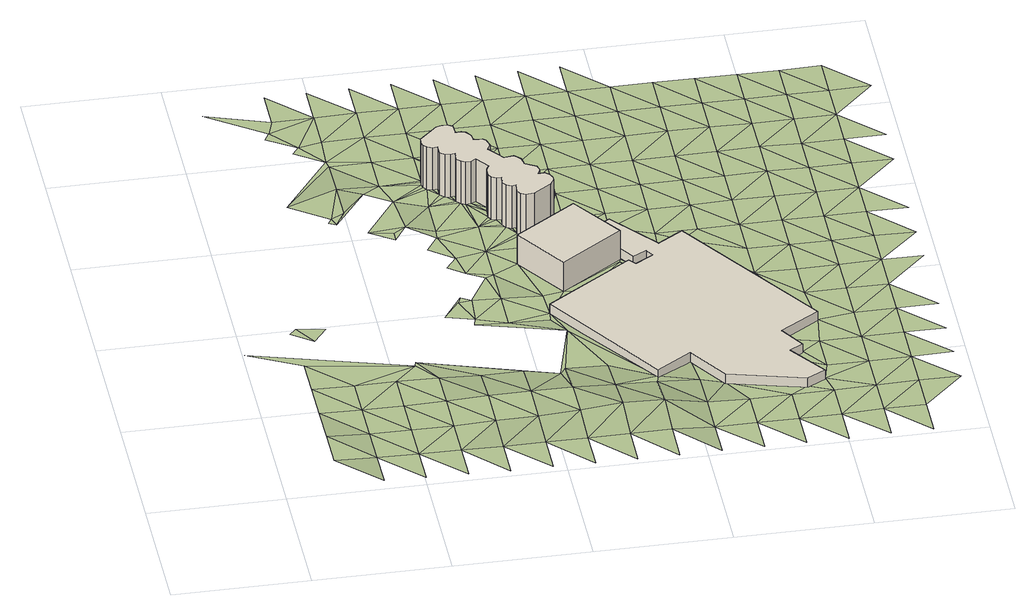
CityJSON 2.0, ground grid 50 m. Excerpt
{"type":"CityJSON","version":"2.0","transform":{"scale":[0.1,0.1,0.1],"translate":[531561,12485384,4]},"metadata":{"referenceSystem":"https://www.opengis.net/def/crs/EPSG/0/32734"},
"CityObjects":{
"building1":{"type":"Building","attributes":{"building":"silo","building:levels":6,"building_height":18.1,"plus_code":"4FRW3FC9+846","ground_height":3.61,"roof_height":21.71},"geometry":[{"type":"Solid","lod":"1","boundaries":[[[[0,1,2,3]],[[1,4,5,2]],[[4,6,7,5]],[[6,8,9,7]],[[8,10,11,9]],[[10,12,13,11]],[[12,14,15,13]],[[14,16,17,15]],[[16,18,19,17]],[[18,20,21,19]],[[20,22,23,21]],[[22,24,25,23]],[[24,26,27,25]],[[26,28,29,27]],[[28,30,31,29]],[[30,32,33,31]],[[32,34,35,33]],[[34,36,37,35]],[[36,38,39,37]],[[38,40,41,39]],[[40,42,43,41]],[[42,44,45,43]],[[44,46,47,45]],[[46,48,49,47]],[[48,50,51,49]],[[50,52,53,51]],[[52,54,55,53]],[[54,56,57,55]],[[56,58,59,57]],[[58,60,61,59]],[[60,62,63,61]],[[62,64,65,63]],[[64,66,67,65]],[[66,68,69,67]],[[68,70,71,69]],[[70,72,73,71]],[[72,74,75,73]],[[74,76,77,75]],[[76,78,79,77]],[[78,80,81,79]],[[80,82,83,81]],[[82,84,85,83]],[[84,86,87,85]],[[86,88,89,87]],[[88,90,91,89]],[[90,92,93,91]],[[92,94,95,93]],[[94,96,97,95]],[[96,98,99,97]],[[98,100,101,99]],[[100,102,103,101]],[[102,104,105,103]],[[104,106,107,105]],[[106,108,109,107]],[[108,110,111,109]],[[110,0,3,111]],[[3,2,5,7,9,11,13,15,17,19,21,23,25,27,29,31,33,35,37,39,41,43,45,47,49,51,53,55,57,59,61,63,65,67,69,71,73,75,77,79,81,83,85,87,89,91,93,95,97,99,101,103,105,107,109,111]],[[110,108,106,104,102,100,98,96,94,92,90,88,86,84,82,80,78,76,74,72,70,68,66,64,62,60,58,56,54,52,50,48,46,44,42,40,38,36,34,32,30,28,26,24,22,20,18,16,14,12,10,8,6,4,1,0]]]]}]},
"building2":{"type":"Building","attributes":{"building":"industrial","building:levels":4,"building_height":12.5,"plus_code":"4FRW3FC9+558","ground_height":3.62,"roof_height":16.12},"geometry":[{"type":"Solid","lod":"1","boundaries":[[[[112,113,114,115]],[[113,116,117,114]],[[116,118,119,117]],[[118,112,115,119]],[[115,114,117,119]],[[118,116,113,112]]]]}]},
"building3":{"type":"Building","attributes":{"building":"industrial","building:levels":1,"building_height":4.1,"plus_code":"4FRW3FC9+287","ground_height":3.67,"roof_height":7.77},"geometry":[{"type":"Solid","lod":"1","boundaries":[[[[120,121,122,123]],[[121,124,125,122]],[[124,126,127,125]],[[126,128,129,127]],[[128,130,131,129]],[[130,132,133,131]],[[132,134,135,133]],[[134,136,137,135]],[[136,138,139,137]],[[138,140,141,139]],[[140,142,143,141]],[[142,144,145,143]],[[144,146,147,145]],[[146,148,149,147]],[[148,150,151,149]],[[150,152,153,151]],[[152,154,155,153]],[[154,156,157,155]],[[156,158,159,157]],[[158,160,161,159]],[[160,120,123,161]],[[123,122,125,127,129,131,133,135,137,139,141,143,145,147,149,151,153,155,157,159,161]],[[160,158,156,154,152,150,148,146,144,142,140,138,136,134,132,130,128,126,124,121,120]]]]}]},
"terrain1":{"type":"TINRelief","geometry":[{"type":"CompositeSurface","lod":"1","boundaries":[[[162,163,164]],[[165,164,163]],[[166,162,167]],[[164,167,162]],[[168,166,169]],[[167,169,166]],[[168,170,171]],[[167,164,172]],[[169,170,168]],[[173,172,164]],[[174,171,175]],[[176,177,178]],[[179,169,167]],[[179,167,172]],[[176,180,177]],[[170,169,181]],[[169,179,182]],[[175,171,170]],[[169,182,181]],[[179,172,183]],[[184,185,172]],[[182,179,183]],[[183,172,185]],[[170,181,175]],[[186,181,182]],[[186,182,183]],[[187,181,186]],[[187,175,181]],[[188,183,185]],[[189,190,185]],[[191,175,187]],[[183,188,186]],[[190,188,185]],[[187,186,192]],[[187,193,191]],[[186,188,192]],[[192,193,187]],[[188,190,194]],[[195,196,190]],[[197,198,199]],[[200,199,201]],[[202,203,204]],[[192,188,194]],[[198,205,199]],[[194,190,196]],[[193,206,191]],[[201,207,200]],[[199,205,201]],[[208,209,204]],[[210,200,207]],[[193,192,211]],[[212,205,198]],[[194,211,192]],[[210,209,213]],[[205,212,201]],[[214,191,206]],[[202,204,215]],[[211,206,193]],[[204,209,215]],[[216,217,218]],[[219,194,196]],[[220,221,196]],[[222,209,210]],[[223,224,225]],[[202,215,226]],[[218,227,216]],[[225,224,228]],[[201,229,207]],[[194,219,211]],[[219,196,221]],[[215,209,222]],[[227,218,217]],[[201,212,229]],[[230,216,227]],[[231,224,223]],[[210,207,232]],[[224,231,228]],[[233,234,223]],[[206,211,214]],[[222,210,235]],[[229,212,230]],[[207,229,232]],[[211,219,236]],[[231,223,237]],[[211,236,214]],[[232,235,210]],[[234,237,223]],[[238,215,222]],[[239,240,227]],[[241,239,242]],[[230,227,243]],[[241,244,245]],[[219,221,246]],[[247,248,221]],[[227,240,243]],[[231,237,249]],[[230,250,229]],[[215,238,251]],[[234,233,252]],[[238,222,235]],[[219,246,236]],[[236,253,214]],[[229,254,232]],[[246,221,248]],[[245,249,255]],[[241,245,256]],[[239,241,256]],[[230,243,257]],[[255,249,237]],[[250,230,258]],[[229,250,259]],[[257,258,230]],[[234,260,237]],[[254,229,259]],[[239,261,240]],[[255,256,245]],[[235,232,262]],[[253,236,263]],[[214,253,252]],[[264,243,240]],[[246,263,236]],[[254,262,232]],[[260,234,265]],[[234,252,265]],[[256,261,239]],[[237,266,255]],[[243,267,257]],[[259,250,254]],[[267,243,268]],[[264,240,261]],[[269,257,267]],[[260,266,237]],[[268,243,270]],[[238,235,271]],[[256,255,118]],[[272,235,262]],[[263,273,253]],[[274,269,267]],[[273,252,253]],[[243,264,270]],[[275,246,248]],[[276,277,248]],[[255,266,118]],[[265,252,260]],[[254,278,262]],[[238,271,279]],[[270,280,268]],[[272,271,235]],[[280,270,281]],[[246,275,263]],[[275,248,277]],[[264,261,282]],[[283,261,256]],[[262,278,284]],[[285,256,118]],[[261,286,282]],[[287,266,260]],[[286,261,288]],[[287,118,266]],[[252,289,260]],[[282,290,291]],[[288,261,292]],[[293,272,262]],[[256,294,283]],[[290,282,286]],[[292,261,295]],[[263,289,273]],[[262,284,293]],[[256,285,54]],[[283,295,261]],[[256,54,294]],[[289,252,273]],[[296,297,291]],[[291,290,296]],[[263,275,298]],[[287,260,299]],[[300,301,302]],[[303,293,284]],[[295,304,292]],[[289,263,298]],[[300,305,301]],[[293,303,301]],[[306,283,294]],[[305,293,301]],[[307,271,272]],[[275,277,308]],[[294,309,306]],[[310,272,293]],[[285,56,54]],[[311,312,313]],[[314,308,277]],[[56,285,58]],[[271,307,315]],[[118,316,285]],[[307,272,310]],[[317,318,319]],[[320,298,275]],[[305,313,321]],[[313,312,321]],[[318,317,322]],[[323,299,260]],[[308,320,275]],[[293,305,324]],[[312,325,321]],[[321,325,318]],[[58,285,316]],[[326,289,298]],[[321,318,322]],[[324,310,293]],[[327,287,299]],[[321,324,305]],[[320,326,298]],[[328,329,330]],[[58,316,331]],[[332,333,334]],[[333,335,334]],[[326,336,289]],[[337,322,338]],[[338,328,337]],[[307,310,339]],[[340,310,324]],[[148,341,331]],[[330,337,328]],[[287,327,342]],[[320,308,343]],[[341,344,345]],[[322,346,321]],[[347,345,344]],[[330,335,337]],[[148,331,316]],[[335,333,337]],[[348,349,308]],[[347,337,333]],[[148,344,341]],[[307,339,350]],[[339,310,340]],[[326,320,351]],[[323,327,299]],[[344,337,347]],[[308,349,343]],[[337,346,322]],[[336,326,351]],[[148,352,344]],[[324,321,353]],[[316,342,148]],[[320,343,351]],[[340,324,353]],[[321,346,353]],[[148,342,354]],[[344,355,337]],[[355,344,352]],[[342,327,354]],[[323,354,327]],[[323,356,354]],[[352,357,358]],[[358,355,352]],[[359,339,340]],[[337,360,346]],[[354,356,361]],[[353,362,340]],[[343,349,363]],[[351,343,363]],[[360,337,355]],[[364,365,349]],[[366,354,361]],[[339,359,367]],[[359,340,362]],[[346,368,353]],[[349,365,363]],[[360,368,346]],[[358,369,355]],[[358,370,371]],[[362,353,372]],[[351,363,373]],[[360,355,369]],[[353,368,372]],[[369,358,371]],[[362,374,359]],[[375,368,360]],[[374,362,372]],[[371,370,376]],[[365,377,363]],[[375,360,369]],[[378,379,365]],[[359,380,381]],[[380,359,374]],[[365,379,377]],[[377,373,363]],[[372,368,382]],[[368,375,383]],[[376,384,371]],[[385,369,371]],[[372,382,374]],[[368,383,382]],[[369,385,375]],[[373,377,386]],[[371,384,385]],[[387,388,389]],[[386,387,389]],[[380,374,390]],[[375,391,383]],[[384,376,392]],[[388,393,394]],[[374,382,390]],[[377,379,395]],[[375,385,391]],[[396,397,379]],[[392,376,398]],[[388,387,393]],[[399,380,400]],[[395,386,377]],[[376,401,398]],[[390,400,380]],[[379,397,395]],[[393,401,394]],[[383,402,382]],[[384,403,385]],[[387,386,404]],[[391,405,383]],[[392,403,384]],[[382,402,390]],[[393,387,404]],[[383,405,402]],[[395,404,386]],[[385,406,391]],[[401,407,398]],[[403,406,385]],[[400,390,408]],[[392,398,409]],[[410,401,393]],[[407,411,398]],[[405,391,412]],[[408,390,402]],[[404,410,393]],[[403,392,409]],[[395,397,413]],[[406,412,391]],[[398,411,409]],[[414,415,397]],[[401,416,407]],[[417,400,408]],[[397,415,413]],[[410,416,401]],[[402,405,418]],[[404,395,419]],[[412,420,405]],[[406,403,421]],[[409,422,403]],[[402,418,408]],[[423,411,407]],[[410,404,419]],[[405,420,418]],[[416,424,407]],[[395,413,419]],[[403,422,421]],[[412,406,425]],[[411,423,409]],[[423,407,424]],[[408,426,417]],[[420,412,425]],[[410,427,416]],[[408,418,426]],[[406,421,425]],[[419,428,410]],[[429,422,409]],[[413,415,430]],[[409,423,429]],[[410,428,427]],[[424,416,431]],[[413,430,419]],[[426,432,417]],[[418,420,433]],[[425,434,420]],[[421,422,435]],[[429,436,422]],[[416,427,431]],[[418,433,426]],[[423,424,437]],[[438,428,419]],[[420,434,433]],[[421,435,425]],[[422,436,435]],[[437,429,423]],[[437,424,431]],[[432,426,439]],[[427,428,440]],[[441,434,425]],[[433,439,426]],[[442,436,429]],[[425,435,441]],[[427,443,431]],[[442,429,437]],[[439,444,432]],[[433,434,445]],[[441,446,434]],[[435,436,447]],[[436,442,448]],[[433,445,439]],[[449,437,431]],[[434,446,445]],[[447,441,435]],[[436,448,447]],[[444,439,450]],[[442,437,451]],[[452,446,441]],[[439,445,450]],[[451,448,442]],[[452,441,447]],[[450,453,444]],[[454,445,446]],[[447,448,455]],[[446,452,456]],[[445,454,450]],[[446,456,454]],[[452,447,457]],[[453,450,458]],[[457,456,452]],[[454,458,450]],[[454,456,459]],[[458,460,453]],[[458,454,461]],[[460,458,461]]]}]}
},
"vertices":[
[864,1874,4],[799,1812,4],[799,1812,185],[864,1874,185],[797,1787,4],[797,1787,185],[801,1771,4],[801,1771,185],[811,1758,4],[811,1758,185],[831,1751,4],[831,1751,185],[849,1754,4],[849,1754,185],[850,1716,4],[850,1716,185],[864,1703,4],[864,1703,185],[883,1700,4],[883,1700,185],[901,1702,4],[901,1702,185],[900,1667,4],[900,1667,185],[912,1654,4],[912,1654,185],[927,1646,4],[927,1646,185],[949,1647,4],[949,1647,185],[967,1657,4],[967,1657,185],[1004,1608,4],[1004,1608,185],[995,1593,4],[995,1593,185],[993,1556,4],[993,1556,185],[1001,1541,4],[1001,1541,185],[1017,1533,4],[1017,1533,185],[1036,1532,4],[1036,1532,185],[1033,1499,4],[1033,1499,185],[1044,1483,4],[1044,1483,185],[1062,1475,4],[1062,1475,185],[1079,1478,4],[1079,1478,185],[1076,1440,4],[1076,1440,185],[1086,1425,4],[1086,1425,185],[1101,1417,4],[1101,1417,185],[1134,1419,4],[1134,1419,185],[1198,1462,4],[1198,1462,185],[1214,1486,4],[1214,1486,185],[1213,1505,4],[1213,1505,185],[1206,1521,4],[1206,1521,185],[1190,1535,4],[1190,1535,185],[1167,1533,4],[1167,1533,185],[1174,1547,4],[1174,1547,185],[1175,1560,4],[1175,1560,185],[1170,1578,4],[1170,1578,185],[1129,1602,4],[1129,1602,185],[1123,1632,4],[1123,1632,185],[1113,1644,4],[1113,1644,185],[1102,1655,4],[1102,1655,185],[1065,1651,4],[1065,1651,185],[1019,1709,4],[1019,1709,185],[1031,1732,4],[1031,1732,185],[1022,1765,4],[1022,1765,185],[1012,1773,4],[1012,1773,185],[979,1776,4],[979,1776,185],[977,1801,4],[977,1801,185],[960,1824,4],[960,1824,185],[945,1830,4],[945,1830,185],[925,1829,4],[925,1829,185],[922,1868,4],[922,1868,185],[906,1879,4],[906,1879,185],[885,1880,4],[885,1880,185],
[1175,1066,4],[1402,1221,4],[1402,1221,129],[1175,1066,129],[1270,1412,4],[1270,1412,129],[1043,1258,4],[1043,1258,129],
[1407,483,5],[1535,568,5],[1535,568,46],[1407,483,46],[1632,418,5],[1632,418,46],[1913,342,5],[1913,342,46],[1982,379,5],[1982,379,46],[1881,519,5],[1881,519,46],[1931,549,5],[1931,549,46],[1873,641,5],[1873,641,46],[2017,734,5],[2017,734,46],[1635,1298,5],[1635,1298,46],[1542,1238,5],[1542,1238,46],[1397,1413,5],[1397,1413,46],[1363,1389,5],[1363,1389,46],[1316,1452,5],[1316,1452,46],[1275,1425,5],[1275,1425,46],[1441,1173,5],[1441,1173,46],[1492,1203,5],[1492,1203,46],[1509,1172,5],[1509,1172,46],[1442,1130,5],[1442,1130,46],[1421,1157,5],[1421,1157,46],[1102,941,5],[1102,941,46],
[197,302,36],[197,152,38],[347,152,32],[347,2,37],[197,452,30],[347,302,29],[197,602,28],[347,452,27],[347,602,25],[197,752,25],[497,152,28],[497,2,32],[1,845,28],[579,687,23],[258,892,25],[206,973,25],[182,948,25],[497,302,26],[309,959,23],[497,602,25],[497,452,26],[647,302,26],[647,2,28],[647,152,27],[647,452,28],[647,602,23],[797,302,31],[797,2,24],[797,152,23],[584,707,23],[797,452,33],[797,602,15],[948,302,31],[948,2,24],[948,152,23],[435,1602,14],[461,1586,14],[448,1624,14],[308,1715,18],[497,1802,13],[347,2252,4],[115,2324,9],[325,2185,4],[497,1652,14],[948,602,15],[497,1952,5],[307,2153,4],[412,2084,4],[491,1981,4],[948,452,33],[586,1764,6],[389,2051,4],[1076,575,6],[497,2252,4],[561,1519,14],[648,1462,15],[647,1502,15],[1098,302,39],[1098,2,21],[1098,152,22],[497,2102,4],[838,942,12],[797,1052,11],[736,973,12],[347,2402,5],[694,1531,15],[809,1081,11],[647,1802,6],[680,1696,9],[846,1058,11],[647,1952,5],[830,909,12],[948,902,12],[647,2102,7],[1098,452,33],[948,1052,11],[647,2252,7],[793,1460,5],[797,1502,5],[837,1328,5],[749,1394,5],[797,1652,5],[797,1273,7],[855,1229,7],[1248,302,52],[1248,2,18],[1248,152,24],[919,1190,7],[797,1787,5],[497,2402,5],[1144,829,6],[1098,602,6],[799,1812,5],[948,1202,7],[948,1352,5],[811,1758,5],[801,1771,5],[797,1802,5],[1102,941,6],[948,1502,5],[797,1952,5],[1248,452,25],[912,1654,5],[1098,902,6],[1098,1052,5],[850,1716,5],[864,1703,5],[831,1751,5],[900,1667,5],[797,2252,7],[797,2102,7],[1248,602,2],[849,1754,5],[1398,302,47],[1398,2,18],[1398,152,23],[864,1874,5],[647,2402,6],[883,1700,5],[901,1702,5],[927,1646,5],[1044,1483,5],[885,1880,7],[1098,1352,4],[993,1556,5],[1175,1066,5],[1001,1541,5],[1407,483,19],[995,1593,5],[949,1647,5],[1017,1533,5],[948,1952,7],[1076,1440,5],[1033,1499,5],[1004,1608,5],[967,1657,5],[1398,452,19],[1248,1052,5],[945,1830,5],[922,1868,5],[925,1829,5],[906,1879,7],[1036,1532,5],[960,1824,5],[1062,1475,5],[948,2252,7],[1548,152,15],[1079,1478,5],[948,2102,7],[979,1776,5],[1012,1773,5],[977,1801,5],[1548,2,17],[797,2402,6],[1270,1412,5],[1065,1651,5],[1031,1732,5],[1019,1709,5],[1548,302,17],[1098,1802,5],[1102,1655,5],[1421,1157,7],[1098,1952,8],[1022,1765,5],[1548,452,9],[1398,1202,7],[1123,1632,5],[1129,1602,5],[1170,1578,5],[1198,1462,6],[1167,1533,5],[1190,1535,6],[1174,1547,6],[1175,1560,6],[1535,568,8],[1248,1652,6],[1113,1644,5],[1098,2252,6],[1098,2102,6],[1214,1486,6],[1402,1221,7],[1699,302,11],[1248,1502,6],[1213,1505,6],[1248,1802,7],[1206,1521,6],[1699,2,16],[1699,152,14],[948,2402,7],[1632,418,8],[1316,1452,6],[1248,1952,7],[1441,1173,7],[1398,1502,6],[1442,1130,7],[1363,1389,6],[1397,1413,6],[1248,2252,7],[1398,1652,7],[1509,1172,9],[1248,2102,7],[1849,302,12],[1849,2,14],[1849,152,13],[1492,1203,9],[1098,2402,6],[1398,1802,7],[1548,1502,6],[1542,1238,9],[1548,1352,6],[1398,1952,7],[1913,342,12],[1398,2102,6],[1548,1652,8],[1635,1298,7],[1999,302,13],[1999,2,14],[1999,152,13],[1398,2252,6],[1248,2402,6],[1548,1952,7],[1548,1802,7],[1699,1352,7],[1699,1502,7],[1982,379,13],[1999,452,14],[1931,549,13],[1881,519,12],[1548,2102,7],[1699,1652,8],[1849,1202,9],[1999,602,13],[1873,641,10],[2149,302,15],[2149,2,18],[2149,152,18],[1849,1052,12],[1398,2402,7],[1548,2252,7],[2017,734,12],[1699,1952,9],[1849,1352,8],[2149,452,14],[1699,1802,7],[1849,1502,8],[1999,902,12],[1699,2102,8],[1999,1202,9],[2149,602,13],[1999,1052,9],[1849,1652,8],[2299,302,18],[2299,2,18],[2299,152,18],[2149,752,12],[1699,2252,8],[1849,1952,8],[2299,452,15],[1849,1802,8],[1999,1502,8],[1999,1352,8],[2149,1052,9],[2149,902,12],[1999,1652,9],[1849,2102,7],[2299,752,13],[2299,602,14],[2149,1202,8],[2450,302,17],[2299,902,12],[1849,2252,7],[1999,1952,5],[1999,1802,10],[2149,1502,7],[2149,1352,7],[2299,1052,12],[2450,452,16],[1999,2102,5],[2450,602,14],[2149,1652,6],[2299,1202,9],[2450,752,13],[1999,2252,5],[2149,1952,5],[2149,1802,5],[2299,1502,7],[2299,1352,8],[2450,1052,10],[2149,2102,5],[2450,1202,6],[2299,1652,7],[2149,2252,5],[2299,1952,5],[2450,1352,6],[2299,1802,6],[2450,1652,5],[2299,2102,5],[2450,1802,5],[2299,2252,6],[2450,2102,6]
]}
